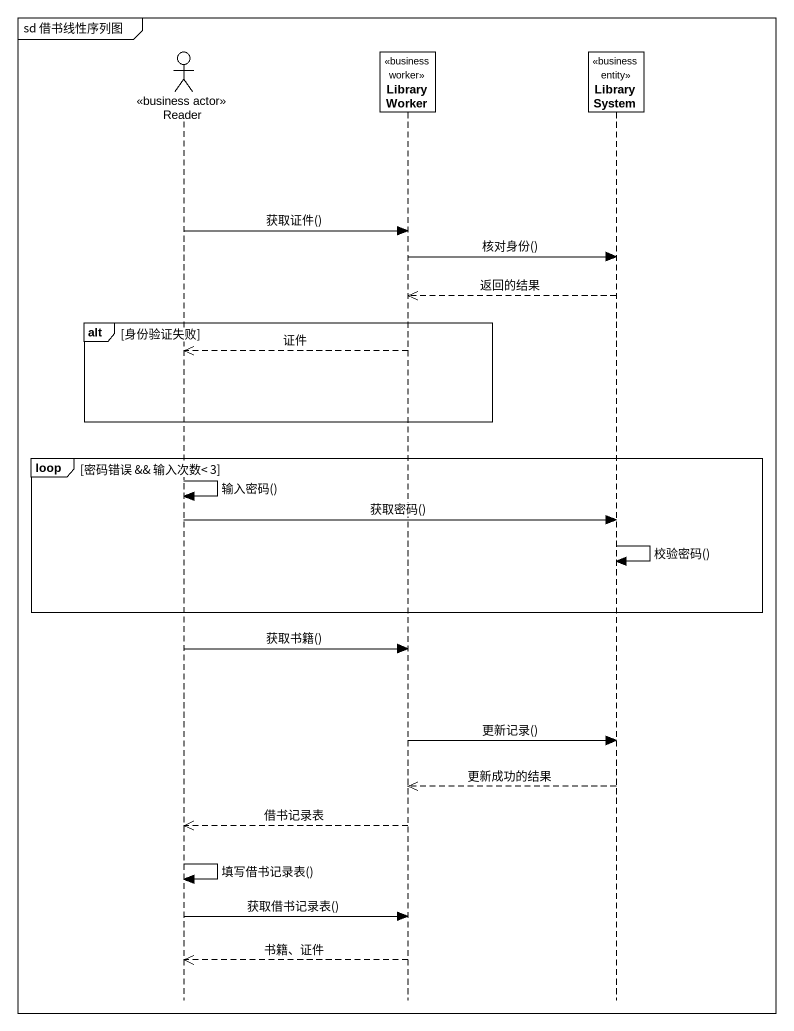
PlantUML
@startuml
mainframe sd 借书线性序列图
hide footbox
actor Reader <<business actor>>
participant LibraryWorker <<business worker>>
participant LibrarySystem <<business entity>>

Reader -> LibraryWorker : 获取证件()
LibraryWorker -> LibrarySystem : 核对身份()
LibrarySystem -->> LibraryWorker : 返回的结果
alt 身份验证失败
  LibraryWorker -->> Reader : 证件
end
loop 密码错误 && 输入次数< 3
  Reader -> Reader : 输入密码()
  Reader -> LibrarySystem : 获取密码()
  LibrarySystem -> LibrarySystem : 校验密码()
end
Reader -> LibraryWorker : 获取书籍()
LibraryWorker -> LibrarySystem : 更新记录()
LibrarySystem -->> LibraryWorker : 更新成功的结果
LibraryWorker -->> Reader : 借书记录表
Reader -> Reader : 填写借书记录表()
Reader -> LibraryWorker : 获取借书记录表()
LibraryWorker -->> Reader : 书籍、证件
@enduml
